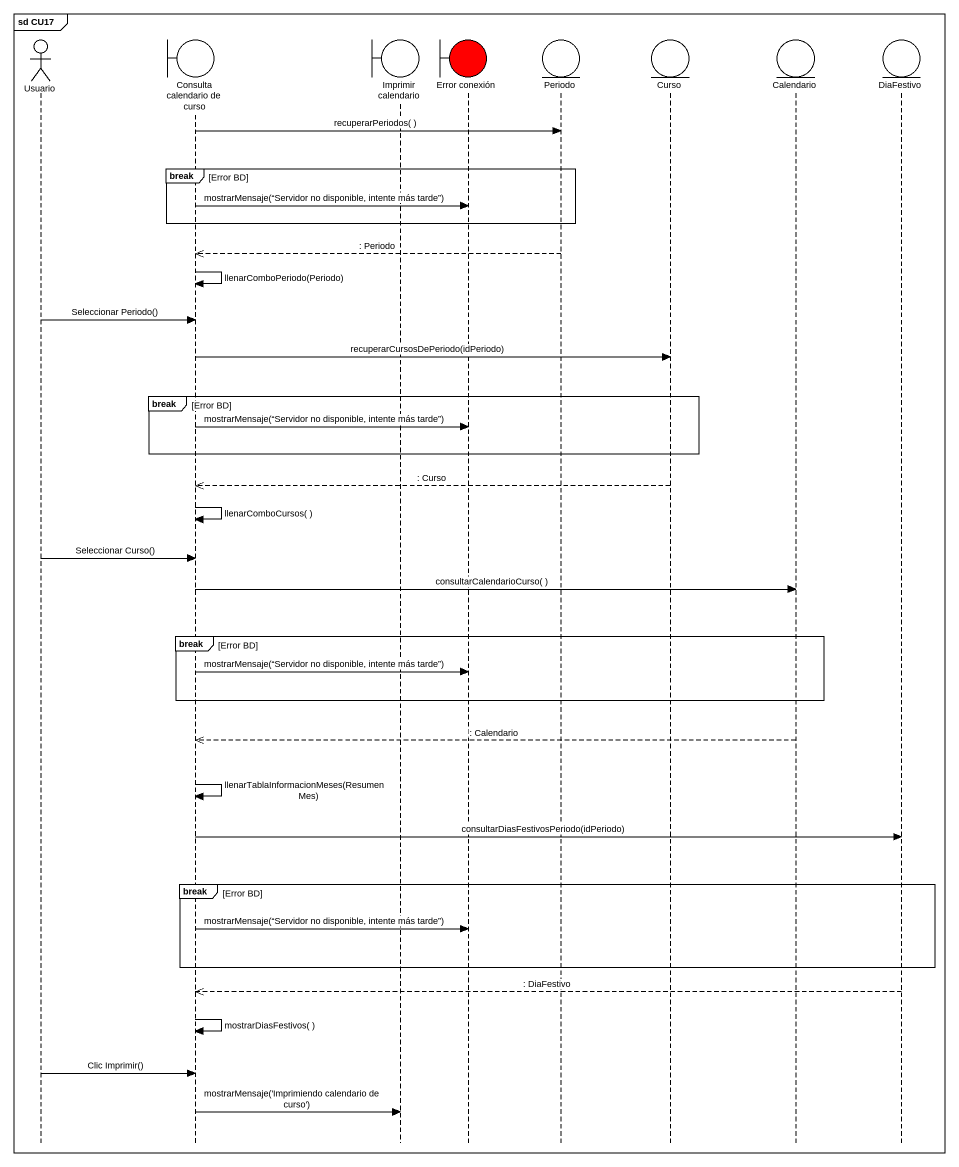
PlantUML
@startuml
mainframe sd CU17
hide footbox
actor Usuario
boundary "Consulta calendario de curso" as Consulta_calendario_de_curso
boundary "Imprimir calendario" as Imprimir_calendario
boundary "Error conexión" as Error_conexión #FF0000
entity Periodo
entity Curso
entity Calendario
entity DiaFestivo

Consulta_calendario_de_curso -> Periodo : recuperarPeriodos( )
break Error BD
  Consulta_calendario_de_curso -> Error_conexión : mostrarMensaje(“Servidor no disponible, intente más tarde”)
end
Periodo -->> Consulta_calendario_de_curso : : Periodo
Consulta_calendario_de_curso -> Consulta_calendario_de_curso : llenarComboPeriodo(Periodo)
Usuario -> Consulta_calendario_de_curso : Seleccionar Periodo()
Consulta_calendario_de_curso -> Curso : recuperarCursosDePeriodo(idPeriodo)
break Error BD
  Consulta_calendario_de_curso -> Error_conexión : mostrarMensaje(“Servidor no disponible, intente más tarde”)
end
Curso -->> Consulta_calendario_de_curso : : Curso
Consulta_calendario_de_curso -> Consulta_calendario_de_curso : llenarComboCursos( )
Usuario -> Consulta_calendario_de_curso : Seleccionar Curso()
Consulta_calendario_de_curso -> Calendario : consultarCalendarioCurso( )
break Error BD
  Consulta_calendario_de_curso -> Error_conexión : mostrarMensaje(“Servidor no disponible, intente más tarde”)
end
Calendario -->> Consulta_calendario_de_curso : : Calendario
Consulta_calendario_de_curso -> Consulta_calendario_de_curso : llenarTablaInformacionMeses(ResumenMes)
Consulta_calendario_de_curso -> DiaFestivo : consultarDiasFestivosPeriodo(idPeriodo)
break Error BD
  Consulta_calendario_de_curso -> Error_conexión : mostrarMensaje(“Servidor no disponible, intente más tarde”)
end
DiaFestivo -->> Consulta_calendario_de_curso : : DiaFestivo
Consulta_calendario_de_curso -> Consulta_calendario_de_curso : mostrarDiasFestivos( )
Usuario -> Consulta_calendario_de_curso : Clic Imprimir()
Consulta_calendario_de_curso -> Imprimir_calendario : mostrarMensaje('Imprimiendo calendario de curso')
@enduml
